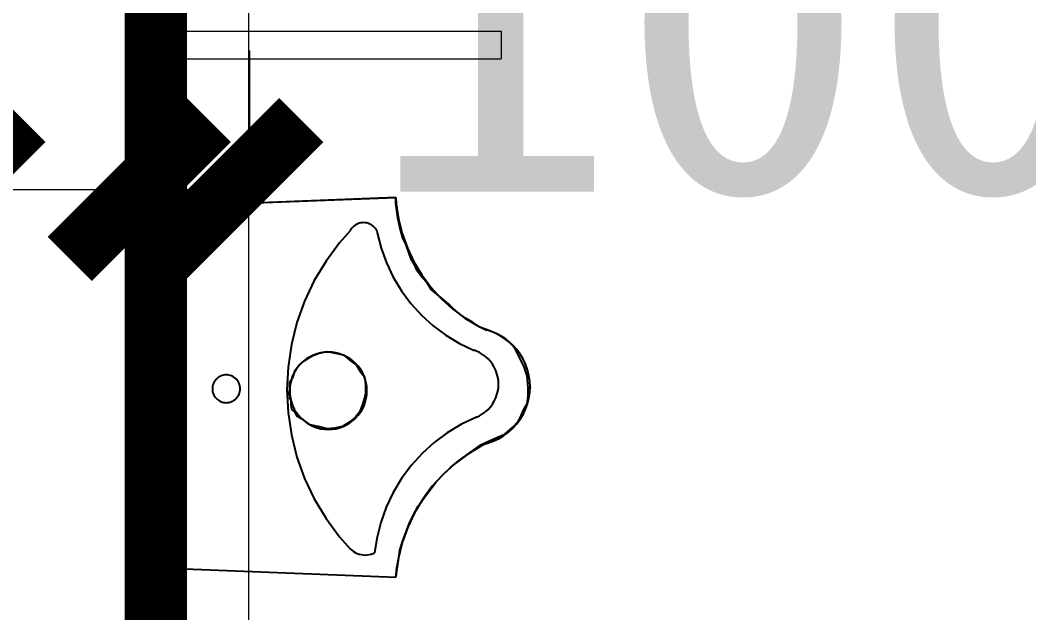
# Model space of a CAD drawing. Extents: x -307567 to 704339, y -10277 to 165507.
# Drawn here: x -29475 to -28386, y 140272 to 140912 of the extents above; entities that cross this region are included whole.
import ezdxf
from ezdxf.enums import TextEntityAlignment as Align

# ---------------------------------------------------------------- set-up
doc = ezdxf.new("R2010")
doc.units = 0
doc.header["$MEASUREMENT"] = 0
doc.layers.add('中文', color=4, linetype='CONTINUOUS')
doc.layers.add('我的', color=255, linetype='CONTINUOUS', lineweight=0)
doc.styles.get("Standard").update_dxf_attribs({"font": 'txt', "height": 3})

msp = doc.modelspace()

# ---------------------------------------------------------------- linework, layer by layer
at = {"layer": '中文', "color": 0}
for p, q in [((-29325.7739, 140711.02909), (-29069.24314, 140720.7703)), ((-29069.24314, 140720.7703), (-29324.23581, 140710.77274)), ((-29069.02341, 140714.0778), (-29069.24314, 140720.7703)), ((-29066.89939, 140698.63285), (-29069.02341, 140714.0778)), ((-29325.7739, 140319.49467), (-29325.7739, 140711.02909)), ((-29324.23581, 140320.76725), (-29324.23581, 140710.77274)), ((-29064.70212, 140688.64445), (-29066.89939, 140698.63285)), ((-29061.44285, 140676.8433), (-29064.70212, 140688.64445)), ((-29058.14695, 140669.60148), (-29061.44285, 140676.8433)), ((-29052.6904, 140654.15653), (-29058.14695, 140669.60148)), ((-29048.36912, 140646.87809), (-29052.6904, 140654.15653)), ((-29046.17185, 140641.42155), (-29048.36912, 140646.87809)), ((-29040.71531, 140634.17973), (-29046.17185, 140641.42155)), ((-29035.29538, 140628.74149), (-29040.71531, 140634.17973)), ((-29030.93747, 140621.4539), (-29035.29538, 140628.74149)), ((-29012.4072, 140606.0181), (-29030.93747, 140621.4539)), ((-29006.95066, 140600.57072), (-29012.4072, 140606.0181)), ((-29000.4321, 140595.11417), (-29006.95066, 140600.57072)), ((-28993.87693, 140590.57316), (-29000.4321, 140595.11417)), ((-28986.25974, 140586.0413), (-28993.87693, 140590.57316)), ((-28978.60593, 140580.59391), (-28986.25974, 140586.0413)), ((-28968.79148, 140576.96842), (-28978.60593, 140580.59391)), ((-28960.07566, 140573.35209), (-28968.79148, 140576.96842)), ((-28951.39646, 140568.82023), (-28960.07566, 140573.35209)), ((-28945.93992, 140564.27921), (-28951.39646, 140568.82023)), ((-28940.51999, 140557.9163), (-28945.93992, 140564.27921)), ((-29168.19333, 140544.31156), (-29159.47751, 140549.74979)), ((-29159.47751, 140549.74979), (-29151.82371, 140552.46891)), ((-29151.82371, 140552.46891), (-29143.14451, 140554.29081)), ((-29143.14451, 140554.29081), (-29134.39206, 140552.46891)), ((-29134.39206, 140552.46891), (-29125.71287, 140550.63786)), ((-29125.71287, 140550.63786), (-29118.05906, 140544.31156)), ((-28937.2241, 140550.63786), (-28940.51999, 140557.9163)), ((-28930.66892, 140537.93034), (-28937.2241, 140550.63786)), ((-29177.97117, 140534.314), (-29173.64988, 140539.77055)), ((-29173.64988, 140539.77055), (-29168.19333, 140544.31156)), ((-29118.05906, 140544.31156), (-29111.5405, 140539.77055)), ((-29111.5405, 140539.77055), (-29107.18259, 140532.4921)), ((-28927.40964, 140527.96024), (-28930.66892, 140537.93034)), ((-29183.42771, 140521.58817), (-29180.16843, 140527.03556)), ((-29180.16843, 140527.03556), (-29177.97117, 140534.314)), ((-29107.18259, 140532.4921), (-29102.82468, 140527.03556)), ((-29102.82468, 140527.03556), (-29101.72605, 140518.88737)), ((-28926.31101, 140515.27103), (-28927.40964, 140527.96024)), ((-29183.42771, 140513.43082), (-29183.42771, 140521.58817)), ((-29101.72605, 140518.88737), (-29101.72605, 140508.89896)), ((-28926.31101, 140506.15238), (-28926.31101, 140515.27103)), ((-28925.249, 140516.7725), (-28923.23484, 140514.76749)), ((-29184.52634, 140508.89896), (-29183.42771, 140513.43082)), ((-29183.42771, 140507.06791), (-29184.52634, 140508.89896)), ((-29183.42771, 140503.45158), (-29183.42771, 140507.06791)), ((-29102.82468, 140504.35795), (-29104.98533, 140497.07035)), ((-29101.72605, 140508.89896), (-29102.82468, 140504.35795)), ((-28927.40964, 140497.99503), (-28926.31101, 140506.15238)), ((-29182.32908, 140501.61137), (-29183.42771, 140503.45158)), ((-29182.32908, 140497.07035), (-29182.32908, 140501.61137)), ((-29181.26706, 140491.63212), (-29182.32908, 140497.07035)), ((-29104.98533, 140497.07035), (-29108.28122, 140488.92216)), ((-28930.66892, 140492.54765), (-28927.40964, 140497.99503)), ((-29177.97117, 140488.92216), (-29181.26706, 140491.63212)), ((-29175.81052, 140484.3903), (-29177.97117, 140488.92216)), ((-29168.19333, 140479.85844), (-29175.81052, 140484.3903)), ((-29112.63913, 140483.47477), (-29119.15769, 140478.02738)), ((-29108.28122, 140488.92216), (-29112.63913, 140483.47477)), ((-28937.2241, 140478.93375), (-28933.96482, 140485.30582)), ((-28933.96482, 140485.30582), (-28930.66892, 140492.54765)), ((-29161.63816, 140475.31742), (-29168.19333, 140479.85844)), ((-29152.92234, 140473.48637), (-29161.63816, 140475.31742)), ((-29143.14451, 140470.74894), (-29152.92234, 140473.48637)), ((-29135.4907, 140471.65531), (-29143.14451, 140470.74894)), ((-29126.8115, 140473.48637), (-29135.4907, 140471.65531)), ((-29119.15769, 140478.02738), (-29126.8115, 140473.48637)), ((-28951.39646, 140465.31986), (-28942.64402, 140472.57084)), ((-28942.64402, 140472.57084), (-28937.2241, 140478.93375)), ((-28969.92673, 140457.13505), (-28960.07566, 140461.66691)), ((-28960.07566, 140461.66691), (-28951.39646, 140465.31986)), ((-28986.25974, 140447.14664), (-28977.5073, 140453.51871)), ((-28977.5073, 140453.51871), (-28969.92673, 140457.13505)), ((-29001.49412, 140436.24271), (-28986.25974, 140447.14664)), ((-29017.86374, 140421.72245), (-29010.20994, 140429.00089)), ((-29010.20994, 140429.00089), (-29001.49412, 140436.24271)), ((-29025.44431, 140413.5651), (-29017.86374, 140421.72245)), ((-29038.51804, 140396.30741), (-29025.44431, 140413.5651)), ((-29045.07322, 140387.22538), (-29038.51804, 140396.30741)), ((-29050.52976, 140377.24613), (-29045.07322, 140387.22538)), ((-29054.88767, 140368.17326), (-29050.52976, 140377.24613)), ((-29061.44285, 140350.0275), (-29054.88767, 140368.17326)), ((-29064.70212, 140340.0391), (-29061.44285, 140350.0275)), ((-29067.92478, 140320.95036), (-29065.76413, 140331.84513)), ((-29065.76413, 140331.84513), (-29064.70212, 140340.0391)), ((-29324.23581, 140320.76725), (-29069.24314, 140310.76969)), ((-29069.24314, 140310.76969), (-29067.92478, 140320.95036)), ((-29067.92478, 140320.95036), (-29067.92478, 140320.95036))]:
    msp.add_line(p, q, dxfattribs=at)
for points in [[(-29069.24314, 140720.7703), (-29068.69382, 140714.06864), (-29066.27683, 140697.72648), (-29062.24851, 140681.69559), (-29056.6821, 140666.14079), (-29049.65085, 140651.20853), (-29041.15476, 140637.03617), (-29031.30369, 140623.77018), (-29020.20749, 140611.52958), (-29007.97605, 140600.43339), (-28994.68259, 140590.59147), (-28980.51023, 140582.09538), (-28971.4282, 140577.58183)], [(-29089.56785, 140684.76261), (-29089.71433, 140685.0098), (-29090.51999, 140686.38309), (-29091.47214, 140687.65568), (-29092.53415, 140688.83671), (-29093.70603, 140689.89872), (-29094.98777, 140690.86002), (-29096.37937, 140691.66569), (-29097.80759, 140692.35233), (-29099.30906, 140692.88334), (-29100.84714, 140693.27702), (-29102.42185, 140693.51505), (-29103.99656, 140693.58829), (-29105.60788, 140693.51505), (-29107.18259, 140693.27702), (-29108.72068, 140692.88334), (-29110.22214, 140692.35233), (-29111.65037, 140691.66569), (-29113.04197, 140690.86002), (-29114.32371, 140689.89872), (-29115.49558, 140688.83671), (-29116.55759, 140687.65568), (-29117.50974, 140686.38309), (-29118.3154, 140685.0098), (-29118.46189, 140684.77177)], [(-29118.42527, 140684.76261), (-29129.92429, 140671.7255), (-29144.53611, 140652.0142), (-29157.17038, 140630.95707), (-29167.64402, 140608.77384), (-29175.92038, 140585.66593), (-29181.88962, 140561.85307), (-29185.47849, 140537.58244), (-29186.68699, 140513.06461), (-29185.47849, 140488.54679), (-29181.88962, 140464.27616), (-29175.92038, 140440.46329), (-29167.64402, 140417.36454), (-29157.17038, 140395.17216), (-29144.53611, 140374.12418), (-29129.92429, 140354.41288), (-29118.42527, 140341.37577)], [(-29089.56785, 140684.76261), (-29089.20163, 140682.72099), (-29085.02683, 140666.1591), (-29079.27732, 140650.09159), (-29071.98972, 140634.6558), (-29063.20066, 140620.00736), (-29053.01999, 140606.29276), (-29041.55759, 140593.64017), (-29028.92331, 140582.17777), (-29015.1904, 140572.00626), (-29000.54197, 140563.22636), (-28985.12449, 140555.9296), (-28984.53855, 140555.69157)], [(-28971.4282, 140455.11173), (-28969.15769, 140455.7526), (-28963.29831, 140457.84916), (-28957.69529, 140460.50419), (-28952.38523, 140463.69938), (-28947.36814, 140467.39811), (-28942.7905, 140471.57291), (-28938.57908, 140476.17802), (-28934.91697, 140481.16764), (-28931.69431, 140486.49601), (-28929.05759, 140492.11735), (-28926.93357, 140497.96757), (-28925.4321, 140503.99174), (-28924.51658, 140510.14408), (-28924.22361, 140516.35136), (-28924.51658, 140522.54948), (-28925.4321, 140528.70182), (-28926.93357, 140534.73515), (-28929.05759, 140540.58537), (-28931.69431, 140546.19755), (-28934.91697, 140551.52592), (-28938.57908, 140556.51554), (-28942.7905, 140561.12064), (-28947.36814, 140565.29545), (-28952.38523, 140568.99418), (-28957.69529, 140572.18937), (-28963.29831, 140574.8444), (-28969.15769, 140576.94096), (-28971.4282, 140577.58183)], [(-29100.29783, 140511.98429), (-29100.48093, 140516.08585), (-29101.10349, 140520.13248), (-29102.09226, 140524.10587), (-29103.44724, 140527.9694), (-29105.20505, 140531.66813), (-29107.32908, 140535.1746), (-29109.74607, 140538.4705), (-29112.52927, 140541.50089), (-29115.5322, 140544.25663), (-29118.8281, 140546.70109), (-29122.34372, 140548.79765), (-29126.04246, 140550.55546), (-29129.92429, 140551.9379), (-29133.87937, 140552.92667), (-29137.94431, 140553.53092), (-29142.04587, 140553.73234), (-29146.11081, 140553.53092), (-29150.17576, 140552.92667), (-29154.13083, 140551.9379), (-29158.01267, 140550.55546), (-29161.7114, 140548.79765), (-29165.22703, 140546.70109), (-29168.52292, 140544.25663), (-29171.52585, 140541.50089), (-29174.30906, 140538.4705), (-29176.72605, 140535.1746), (-29178.85007, 140531.66813), (-29180.60788, 140527.9694), (-29181.96287, 140524.10587), (-29182.95163, 140520.13248), (-29183.57419, 140516.08585), (-29183.7573, 140511.98429), (-29183.57419, 140507.89188), (-29182.95163, 140503.84525), (-29181.96287, 140499.87186), (-29180.60788, 140496.00834), (-29178.85007, 140492.30961), (-29176.72605, 140488.80314), (-29174.30906, 140485.50724), (-29171.52585, 140482.47684), (-29168.52292, 140479.72111), (-29165.22703, 140477.27665), (-29161.7114, 140475.18009), (-29158.01267, 140473.42228), (-29154.13083, 140472.03983), (-29150.17576, 140471.05106), (-29146.11081, 140470.44682), (-29142.04587, 140470.2454), (-29137.94431, 140470.44682), (-29133.87937, 140471.05106), (-29129.92429, 140472.03983), (-29126.04246, 140473.42228), (-29122.34372, 140475.18009), (-29118.8281, 140477.27665), (-29115.5322, 140479.72111), (-29112.52927, 140482.47684), (-29109.74607, 140485.50724), (-29107.32908, 140488.80314), (-29105.20505, 140492.30961), (-29103.44724, 140496.00834), (-29102.09226, 140499.87186), (-29101.10349, 140503.84525), (-29100.48093, 140507.89188), (-29100.29783, 140511.98429)], [(-28981.93845, 140483.54801), (-28978.71579, 140485.09525), (-28975.45652, 140487.05448), (-28972.41697, 140489.29752), (-28969.59714, 140491.85184), (-28967.07029, 140494.65336), (-28964.79978, 140497.69291), (-28962.85886, 140500.94303), (-28961.24753, 140504.3671), (-28959.96579, 140507.93766), (-28959.01365, 140511.60892), (-28958.46433, 140515.35343), (-28958.28122, 140519.13456), (-28958.46433, 140522.91569), (-28959.01365, 140526.66935), (-28959.96579, 140530.34061), (-28961.24753, 140533.90202), (-28962.85886, 140537.33524), (-28964.79978, 140540.58537), (-28967.07029, 140543.62492), (-28969.59714, 140546.42643), (-28972.41697, 140548.9716), (-28975.45652, 140551.22379), (-28978.71579, 140553.17387), (-28982.12156, 140554.79435), (-28984.53855, 140555.70988)], [(-29237.26072, 140514.15409), (-29237.33396, 140515.61893), (-29237.55369, 140517.08378), (-29237.9199, 140518.50285), (-29238.39597, 140519.89445), (-29239.01853, 140521.22196), (-29239.78757, 140522.48539), (-29240.66648, 140523.66642), (-29241.65525, 140524.76505), (-29242.75388, 140525.74467), (-29243.92576, 140526.62357), (-29245.17087, 140527.38346), (-29246.52585, 140528.01517), (-29247.91746, 140528.5004), (-29249.34568, 140528.86662), (-29250.81052, 140529.08634), (-29252.27537, 140529.15043), (-29253.74021, 140529.08634), (-29255.16843, 140528.86662), (-29256.63328, 140528.5004), (-29257.98826, 140528.01517), (-29259.34324, 140527.38346), (-29260.58835, 140526.62357), (-29261.76023, 140525.74467), (-29262.85886, 140524.76505), (-29263.84763, 140523.66642), (-29264.72654, 140522.48539), (-29265.49558, 140521.22196), (-29266.11814, 140519.89445), (-29266.63083, 140518.50285), (-29266.99704, 140517.08378), (-29267.18015, 140515.61893), (-29267.25339, 140514.15409), (-29267.18015, 140512.68009), (-29266.99704, 140511.2244), (-29266.63083, 140509.80534), (-29266.11814, 140508.41373), (-29265.49558, 140507.08622), (-29264.72654, 140505.81364), (-29263.84763, 140504.63261), (-29262.85886, 140503.54313), (-29261.76023, 140502.55436), (-29260.58835, 140501.68461), (-29259.34324, 140500.92472), (-29257.98826, 140500.29301), (-29256.63328, 140499.79862), (-29255.16843, 140499.44157), (-29253.74021, 140499.22184), (-29252.27537, 140499.1486), (-29250.81052, 140499.22184), (-29249.34568, 140499.44157), (-29247.91746, 140499.79862), (-29246.52585, 140500.29301), (-29245.17087, 140500.92472), (-29243.92576, 140501.68461), (-29242.75388, 140502.55436), (-29241.65525, 140503.54313), (-29240.66648, 140504.63261), (-29239.78757, 140505.81364), (-29239.01853, 140507.08622), (-29238.39597, 140508.41373), (-29237.9199, 140509.80534), (-29237.55369, 140511.2244), (-29237.33396, 140512.68009), (-29237.26072, 140514.15409)], [(-28981.93845, 140483.53886), (-28998.41794, 140475.78434), (-29013.54246, 140466.73893), (-29027.6782, 140456.25614), (-29040.71531, 140444.43668), (-29052.5073, 140431.39042), (-29062.98093, 140417.26383), (-29072.02634, 140402.16679), (-29079.57029, 140386.26408), (-29085.5029, 140369.69303), (-29089.78757, 140352.61845), (-29092.16794, 140336.99039)], [(-28971.4282, 140455.11173), (-28976.73826, 140452.39262), (-28991.53318, 140443.52116), (-29005.41257, 140433.23063), (-29018.19333, 140421.64005), (-29029.80222, 140408.84098), (-29040.09275, 140394.97074), (-29048.95505, 140380.15751), (-29056.35251, 140364.54777), (-29062.17527, 140348.288), (-29066.38669, 140331.53385), (-29068.91355, 140314.45927), (-29069.20652, 140310.76969)], [(-29118.42527, 140341.37577), (-29116.66746, 140339.76444), (-29114.87302, 140338.43693), (-29112.96872, 140337.29252), (-29110.95456, 140336.34037), (-29108.86716, 140335.58964), (-29106.70652, 140335.04948), (-29104.50925, 140334.71989), (-29102.27537, 140334.61002), (-29100.04148, 140334.71989), (-29097.84421, 140335.04948), (-29095.68357, 140335.58964), (-29093.59617, 140336.34037), (-29092.16794, 140336.99039)]]:
    msp.add_lwpolyline(points, dxfattribs=at)
at = {"layer": '我的', "color": 0}
for p, q in [((-29228.30812, 147990.48999), (-29228.30812, 134180.00302)), ((-29228.30812, 144542.05448), (-29228.30812, 133718.69856)), ((-29328.28321, 140900.37957), (-28955.29923, 140900.37957)), ((-28955.29923, 140900.37957), (-28955.29923, 140870.37789)), ((-29329.19873, 140879.44157), (-29329.19873, 140729.424)), ((-29227.20949, 140879.44157), (-29227.20949, 140729.424)), ((-29328.28321, 140870.37789), (-28955.29923, 140870.37789)), ((-29546.21425, 140729.44232), (-29346.22745, 140729.44232)), ((-29324.21829, 140729.44232), (-29224.20658, 140729.44232)), ((-29325.75636, 140711.03115), (-29069.22689, 140720.77231)), ((-29069.22689, 140720.77231), (-29324.21829, 140710.77481)), ((-29069.00716, 140714.07984), (-29069.22689, 140720.77231)), ((-29066.88315, 140698.63497), (-29069.00716, 140714.07984)), ((-29325.75636, 140319.49869), (-29325.75636, 140711.03115)), ((-29324.21829, 140320.77126), (-29324.21829, 140710.77481)), ((-29064.68589, 140688.64662), (-29066.88315, 140698.63497)), ((-29061.42663, 140676.84553), (-29064.68589, 140688.64662)), ((-29058.13075, 140669.60375), (-29061.42663, 140676.84553)), ((-29052.67423, 140654.15888), (-29058.13075, 140669.60375)), ((-29048.35297, 140646.88047), (-29052.67423, 140654.15888)), ((-29046.15571, 140641.42396), (-29048.35297, 140646.88047)), ((-29040.6992, 140634.18217), (-29046.15571, 140641.42396)), ((-29035.2793, 140628.74397), (-29040.6992, 140634.18217)), ((-29030.92141, 140621.4564), (-29035.2793, 140628.74397)), ((-29012.39123, 140606.02069), (-29030.92141, 140621.4564)), ((-29006.93472, 140600.57333), (-29012.39123, 140606.02069)), ((-29000.41619, 140595.11681), (-29006.93472, 140600.57333)), ((-28993.86105, 140590.57582), (-29000.41619, 140595.11681)), ((-28986.2439, 140586.04398), (-28993.86105, 140590.57582)), ((-28978.59013, 140580.59662), (-28986.2439, 140586.04398)), ((-28968.77573, 140576.97115), (-28978.59013, 140580.59662)), ((-28960.05995, 140573.35484), (-28968.77573, 140576.97115)), ((-28951.38079, 140568.823), (-28960.05995, 140573.35484)), ((-28945.92428, 140564.28201), (-28951.38079, 140568.823)), ((-28940.50438, 140557.91912), (-28945.92428, 140564.28201)), ((-29168.17659, 140544.31446), (-29159.46081, 140549.75266)), ((-29159.46081, 140549.75266), (-29151.80704, 140552.47176)), ((-29151.80704, 140552.47176), (-29143.12788, 140554.29365)), ((-29143.12788, 140554.29365), (-29134.37549, 140552.47176)), ((-29134.37549, 140552.47176), (-29125.69633, 140550.64072)), ((-29125.69633, 140550.64072), (-29118.04256, 140544.31446)), ((-28937.2085, 140550.64072), (-28940.50438, 140557.91912)), ((-28930.65336, 140537.93326), (-28937.2085, 140550.64072)), ((-29177.95437, 140534.31695), (-29173.6331, 140539.77346)), ((-29173.6331, 140539.77346), (-29168.17659, 140544.31446)), ((-29118.04256, 140544.31446), (-29111.52404, 140539.77346)), ((-29111.52404, 140539.77346), (-29107.16615, 140532.49506)), ((-28927.3941, 140527.96322), (-28930.65336, 140537.93326)), ((-29183.41088, 140521.59118), (-29180.15162, 140527.03854)), ((-29180.15162, 140527.03854), (-29177.95437, 140534.31695)), ((-29107.16615, 140532.49506), (-29102.80826, 140527.03854)), ((-29102.80826, 140527.03854), (-29101.70963, 140518.89039)), ((-28926.29547, 140515.27407), (-28927.3941, 140527.96322)), ((-29183.41088, 140513.43387), (-29183.41088, 140521.59118)), ((-29101.70963, 140518.89039), (-29101.70963, 140508.90204)), ((-28926.29547, 140506.15547), (-28926.29547, 140515.27407)), ((-28925.23346, 140516.77553), (-28923.21931, 140514.77054)), ((-29184.50951, 140508.90204), (-29183.41088, 140513.43387)), ((-29183.41088, 140507.07099), (-29184.50951, 140508.90204)), ((-29183.41088, 140503.45468), (-29183.41088, 140507.07099)), ((-29102.80826, 140504.36104), (-29104.96889, 140497.07348)), ((-29101.70963, 140508.90204), (-29102.80826, 140504.36104)), ((-28927.3941, 140497.99816), (-28926.29547, 140506.15547)), ((-29182.31226, 140501.61447), (-29183.41088, 140503.45468)), ((-29182.31226, 140497.07348), (-29182.31226, 140501.61447)), ((-29181.25025, 140491.63528), (-29182.31226, 140497.07348)), ((-29104.96889, 140497.07348), (-29108.26478, 140488.92533)), ((-28930.65336, 140492.5508), (-28927.3941, 140497.99816)), ((-29177.95437, 140488.92533), (-29181.25025, 140491.63528)), ((-29175.79374, 140484.39349), (-29177.95437, 140488.92533)), ((-29168.17659, 140479.86165), (-29175.79374, 140484.39349)), ((-29112.62266, 140483.47797), (-29119.14119, 140478.03061)), ((-29108.26478, 140488.92533), (-29112.62266, 140483.47797)), ((-28937.2085, 140478.93698), (-28933.94924, 140485.30901)), ((-28933.94924, 140485.30901), (-28930.65336, 140492.5508)), ((-29161.62144, 140475.32066), (-29168.17659, 140479.86165)), ((-29152.90567, 140473.48962), (-29161.62144, 140475.32066)), ((-29143.12788, 140470.7522), (-29152.90567, 140473.48962)), ((-29135.47411, 140471.65857), (-29143.12788, 140470.7522)), ((-29126.79496, 140473.48962), (-29135.47411, 140471.65857)), ((-29119.14119, 140478.03061), (-29126.79496, 140473.48962)), ((-28951.38079, 140465.32315), (-28942.6284, 140472.57409)), ((-28942.6284, 140472.57409), (-28937.2085, 140478.93698)), ((-28969.91098, 140457.13838), (-28960.05995, 140461.67022)), ((-28960.05995, 140461.67022), (-28951.38079, 140465.32315)), ((-28986.2439, 140447.15003), (-28977.4915, 140453.52206)), ((-28977.4915, 140453.52206), (-28969.91098, 140457.13838)), ((-29001.4782, 140436.24615), (-28986.2439, 140447.15003)), ((-29017.84775, 140421.72596), (-29010.19398, 140429.00436)), ((-29010.19398, 140429.00436), (-29001.4782, 140436.24615)), ((-29025.42828, 140413.56865), (-29017.84775, 140421.72596)), ((-29038.50194, 140396.31105), (-29025.42828, 140413.56865)), ((-29045.05708, 140387.22906), (-29038.50194, 140396.31105)), ((-29050.5136, 140377.24986), (-29045.05708, 140387.22906)), ((-29054.87149, 140368.17703), (-29050.5136, 140377.24986)), ((-29061.42663, 140350.03137), (-29054.87149, 140368.17703)), ((-29064.68589, 140340.04302), (-29061.42663, 140350.03137)), ((-29067.90853, 140320.95437), (-29065.7479, 140331.84909)), ((-29065.7479, 140331.84909), (-29064.68589, 140340.04302)), ((-29324.21829, 140320.77126), (-29069.22689, 140310.77375)), ((-29069.22689, 140310.77375), (-29067.90853, 140320.95437)), ((-29067.90853, 140320.95437), (-29067.90853, 140320.95437))]:
    msp.add_line(p, q, dxfattribs=at)
at = {"layer": '我的', "color": 0, "const_width": 67.49966}
for points in [[(-29328.28321, 138179.97691), (-29328.28321, 141679.96552)], [(-29621.21387, 140654.44269), (-29471.21462, 140804.44194)], [(-29421.22708, 140654.44269), (-29271.22783, 140804.44194)], [(-29321.21537, 140654.44269), (-29171.21612, 140804.44194)]]:
    msp.add_lwpolyline(points, dxfattribs=at)
at = {"layer": '我的', "color": 0}
for points in [[(-29069.22689, 140720.77231), (-29068.67757, 140714.07069), (-29066.26059, 140697.72861), (-29062.23229, 140681.6978), (-29056.66591, 140666.14307), (-29049.6347, 140651.21089), (-29041.13865, 140637.0386), (-29031.28762, 140623.77268), (-29020.19149, 140611.53214), (-29007.9601, 140600.436), (-28994.66671, 140590.59413), (-28980.49442, 140582.09808), (-28971.41243, 140577.58455)], [(-29089.55149, 140684.7648), (-29089.69797, 140685.012), (-29090.50363, 140686.38528), (-29091.45578, 140687.65786), (-29092.51778, 140688.83888), (-29093.68965, 140689.90089), (-29094.97139, 140690.86219), (-29096.36298, 140691.66785), (-29097.7912, 140692.35449), (-29099.29265, 140692.88549), (-29100.83073, 140693.27917), (-29102.40543, 140693.5172), (-29103.98013, 140693.59044), (-29105.59145, 140693.5172), (-29107.16615, 140693.27917), (-29108.70423, 140692.88549), (-29110.20568, 140692.35449), (-29111.6339, 140691.66785), (-29113.02549, 140690.86219), (-29114.30723, 140689.90089), (-29115.4791, 140688.83888), (-29116.5411, 140687.65786), (-29117.49325, 140686.38528), (-29118.29891, 140685.012), (-29118.44539, 140684.77396)], [(-29118.40877, 140684.7648), (-29129.90773, 140671.72776), (-29144.51948, 140652.01655), (-29157.15369, 140630.95953), (-29167.62727, 140608.77641), (-29175.9036, 140585.66862), (-29181.87281, 140561.85587), (-29185.46166, 140537.58536), (-29186.67015, 140513.06766), (-29185.46166, 140488.54996), (-29181.87281, 140464.27946), (-29175.9036, 140440.46671), (-29167.62727, 140417.36807), (-29157.15369, 140395.1758), (-29144.51948, 140374.12793), (-29129.90773, 140354.41672), (-29118.40877, 140341.37968)], [(-29089.55149, 140684.7648), (-29089.18528, 140682.72319), (-29085.0105, 140666.16138), (-29079.26101, 140650.09396), (-29071.97345, 140634.65824), (-29063.18443, 140620.00988), (-29053.00382, 140606.29535), (-29041.54148, 140593.64282), (-29028.90726, 140582.18048), (-29015.17442, 140572.00902), (-29000.52606, 140563.22916), (-28985.10865, 140555.93244), (-28984.52272, 140555.6944)], [(-28971.41243, 140455.11507), (-28969.14194, 140455.75594), (-28963.28259, 140457.85249), (-28957.67959, 140460.5075), (-28952.36956, 140463.70268), (-28947.35249, 140467.40139), (-28942.77488, 140471.57617), (-28938.56348, 140476.18125), (-28934.90138, 140481.17085), (-28931.67874, 140486.49919), (-28929.04204, 140492.1205), (-28926.91803, 140497.97069), (-28925.41657, 140503.99483), (-28924.50105, 140510.14715), (-28924.20808, 140516.35439), (-28924.50105, 140522.55248), (-28925.41657, 140528.70479), (-28926.91803, 140534.73809), (-28929.04204, 140540.58828), (-28931.67874, 140546.20043), (-28934.90138, 140551.52878), (-28938.56348, 140556.51837), (-28942.77488, 140561.12345), (-28947.35249, 140565.29824), (-28952.36956, 140568.99695), (-28957.67959, 140572.19212), (-28963.28259, 140574.84714), (-28969.14194, 140576.94369), (-28971.41243, 140577.58455)], [(-29100.28142, 140511.98735), (-29100.46452, 140516.08889), (-29101.08708, 140520.1355), (-29102.07584, 140524.10887), (-29103.43082, 140527.97238), (-29105.18862, 140531.67109), (-29107.31263, 140535.17754), (-29109.72961, 140538.47342), (-29112.5128, 140541.5038), (-29115.51572, 140544.25953), (-29118.8116, 140546.70397), (-29122.32721, 140548.80052), (-29126.02592, 140550.55832), (-29129.90773, 140551.94076), (-29133.86279, 140552.92953), (-29137.92771, 140553.53377), (-29142.02926, 140553.73519), (-29146.09418, 140553.53377), (-29150.1591, 140552.92953), (-29154.11416, 140551.94076), (-29157.99597, 140550.55832), (-29161.69468, 140548.80052), (-29165.21029, 140546.70397), (-29168.50617, 140544.25953), (-29171.50909, 140541.5038), (-29174.29228, 140538.47342), (-29176.70926, 140535.17754), (-29178.83327, 140531.67109), (-29180.59107, 140527.97238), (-29181.94605, 140524.10887), (-29182.93481, 140520.1355), (-29183.55737, 140516.08889), (-29183.74047, 140511.98735), (-29183.55737, 140507.89496), (-29182.93481, 140503.84835), (-29181.94605, 140499.87498), (-29180.59107, 140496.01148), (-29178.83327, 140492.31276), (-29176.70926, 140488.80631), (-29174.29228, 140485.51043), (-29171.50909, 140482.48005), (-29168.50617, 140479.72433), (-29165.21029, 140477.27988), (-29161.69468, 140475.18333), (-29157.99597, 140473.42553), (-29154.11416, 140472.04309), (-29150.1591, 140471.05432), (-29146.09418, 140470.45008), (-29142.02926, 140470.24866), (-29137.92771, 140470.45008), (-29133.86279, 140471.05432), (-29129.90773, 140472.04309), (-29126.02592, 140473.42553), (-29122.32721, 140475.18333), (-29118.8116, 140477.27988), (-29115.51572, 140479.72433), (-29112.5128, 140482.48005), (-29109.72961, 140485.51043), (-29107.31263, 140488.80631), (-29105.18862, 140492.31276), (-29103.43082, 140496.01148), (-29102.07584, 140499.87498), (-29101.08708, 140503.84835), (-29100.46452, 140507.89496), (-29100.28142, 140511.98735)], [(-28981.92263, 140483.55121), (-28978.69999, 140485.09844), (-28975.44073, 140487.05766), (-28972.4012, 140489.30069), (-28969.58139, 140491.855), (-28967.05454, 140494.6565), (-28964.78405, 140497.69604), (-28962.84314, 140500.94614), (-28961.23182, 140504.3702), (-28959.95009, 140507.94074), (-28958.99794, 140511.61198), (-28958.44863, 140515.35647), (-28958.26553, 140519.13758), (-28958.44863, 140522.91869), (-28958.99794, 140526.67233), (-28959.95009, 140530.34358), (-28961.23182, 140533.90496), (-28962.84314, 140537.33817), (-28964.78405, 140540.58828), (-28967.05454, 140543.62781), (-28969.58139, 140546.42931), (-28972.4012, 140548.97447), (-28975.44073, 140551.22665), (-28978.69999, 140553.17672), (-28982.10574, 140554.79719), (-28984.52272, 140555.71271)], [(-29237.24362, 140514.15714), (-29237.31687, 140515.62197), (-29237.53659, 140517.08681), (-29237.9028, 140518.50587), (-29238.37887, 140519.89746), (-29239.00143, 140521.22497), (-29239.77047, 140522.48839), (-29240.64937, 140523.66942), (-29241.63813, 140524.76805), (-29242.73676, 140525.74765), (-29243.90863, 140526.62656), (-29245.15374, 140527.38644), (-29246.50871, 140528.01815), (-29247.90031, 140528.50338), (-29249.32852, 140528.86959), (-29250.79336, 140529.08931), (-29252.2582, 140529.1534), (-29253.72303, 140529.08931), (-29255.15125, 140528.86959), (-29256.61608, 140528.50338), (-29257.97106, 140528.01815), (-29259.32603, 140527.38644), (-29260.57114, 140526.62656), (-29261.74301, 140525.74765), (-29262.84164, 140524.76805), (-29263.8304, 140523.66942), (-29264.70931, 140522.48839), (-29265.47835, 140521.22497), (-29266.1009, 140519.89746), (-29266.61359, 140518.50587), (-29266.9798, 140517.08681), (-29267.16291, 140515.62197), (-29267.23615, 140514.15714), (-29267.16291, 140512.68314), (-29266.9798, 140511.22746), (-29266.61359, 140509.8084), (-29266.1009, 140508.41681), (-29265.47835, 140507.0893), (-29264.70931, 140505.81672), (-29263.8304, 140504.6357), (-29262.84164, 140503.54623), (-29261.74301, 140502.55746), (-29260.57114, 140501.68772), (-29259.32603, 140500.92783), (-29257.97106, 140500.29612), (-29256.61608, 140499.80174), (-29255.15125, 140499.44469), (-29253.72303, 140499.22496), (-29252.2582, 140499.15172), (-29250.79336, 140499.22496), (-29249.32852, 140499.44469), (-29247.90031, 140499.80174), (-29246.50871, 140500.29612), (-29245.15374, 140500.92783), (-29243.90863, 140501.68772), (-29242.73676, 140502.55746), (-29241.63813, 140503.54623), (-29240.64937, 140504.6357), (-29239.77047, 140505.81672), (-29239.00143, 140507.0893), (-29238.37887, 140508.41681), (-29237.9028, 140509.8084), (-29237.53659, 140511.22746), (-29237.31687, 140512.68314), (-29237.24362, 140514.15714)], [(-28981.92263, 140483.54206), (-28998.40204, 140475.78758), (-29013.52648, 140466.74221), (-29027.66215, 140456.25948), (-29040.6992, 140444.44008), (-29052.49113, 140431.39388), (-29062.96471, 140417.26736), (-29072.01007, 140402.17039), (-29079.55398, 140386.26776), (-29085.48657, 140369.6968), (-29089.77122, 140352.6223), (-29092.15158, 140336.99433)], [(-28971.41243, 140455.11507), (-28976.72246, 140452.39597), (-28991.51731, 140443.52456), (-29005.39664, 140433.23408), (-29018.17734, 140421.64356), (-29029.78616, 140408.84455), (-29040.07664, 140394.97438), (-29048.9389, 140380.16122), (-29056.33632, 140364.55156), (-29062.15905, 140348.29188), (-29066.37045, 140331.53781), (-29068.8973, 140314.46331), (-29069.19026, 140310.77375)], [(-29118.40877, 140341.37968), (-29116.65096, 140339.76836), (-29114.85654, 140338.44085), (-29112.95225, 140337.29645), (-29110.9381, 140336.3443), (-29108.85071, 140335.59358), (-29106.69008, 140335.05342), (-29104.49282, 140334.72383), (-29102.25895, 140334.61397), (-29100.02507, 140334.72383), (-29097.82782, 140335.05342), (-29095.66718, 140335.59358), (-29093.57979, 140336.3443), (-29092.15158, 140336.99433)]]:
    msp.add_lwpolyline(points, dxfattribs=at)

# ---------------------------------------------------------------- texts
at = {"layer": '我的', "color": 0, "width": 1.07998}
msp.add_text('100', height=374.998125, dxfattribs=at).set_placement((-29099.29265, 140726.8697), (-28289.31135, 140726.8697), align=Align.FIT)

doc.saveas('drawing.dxf')
